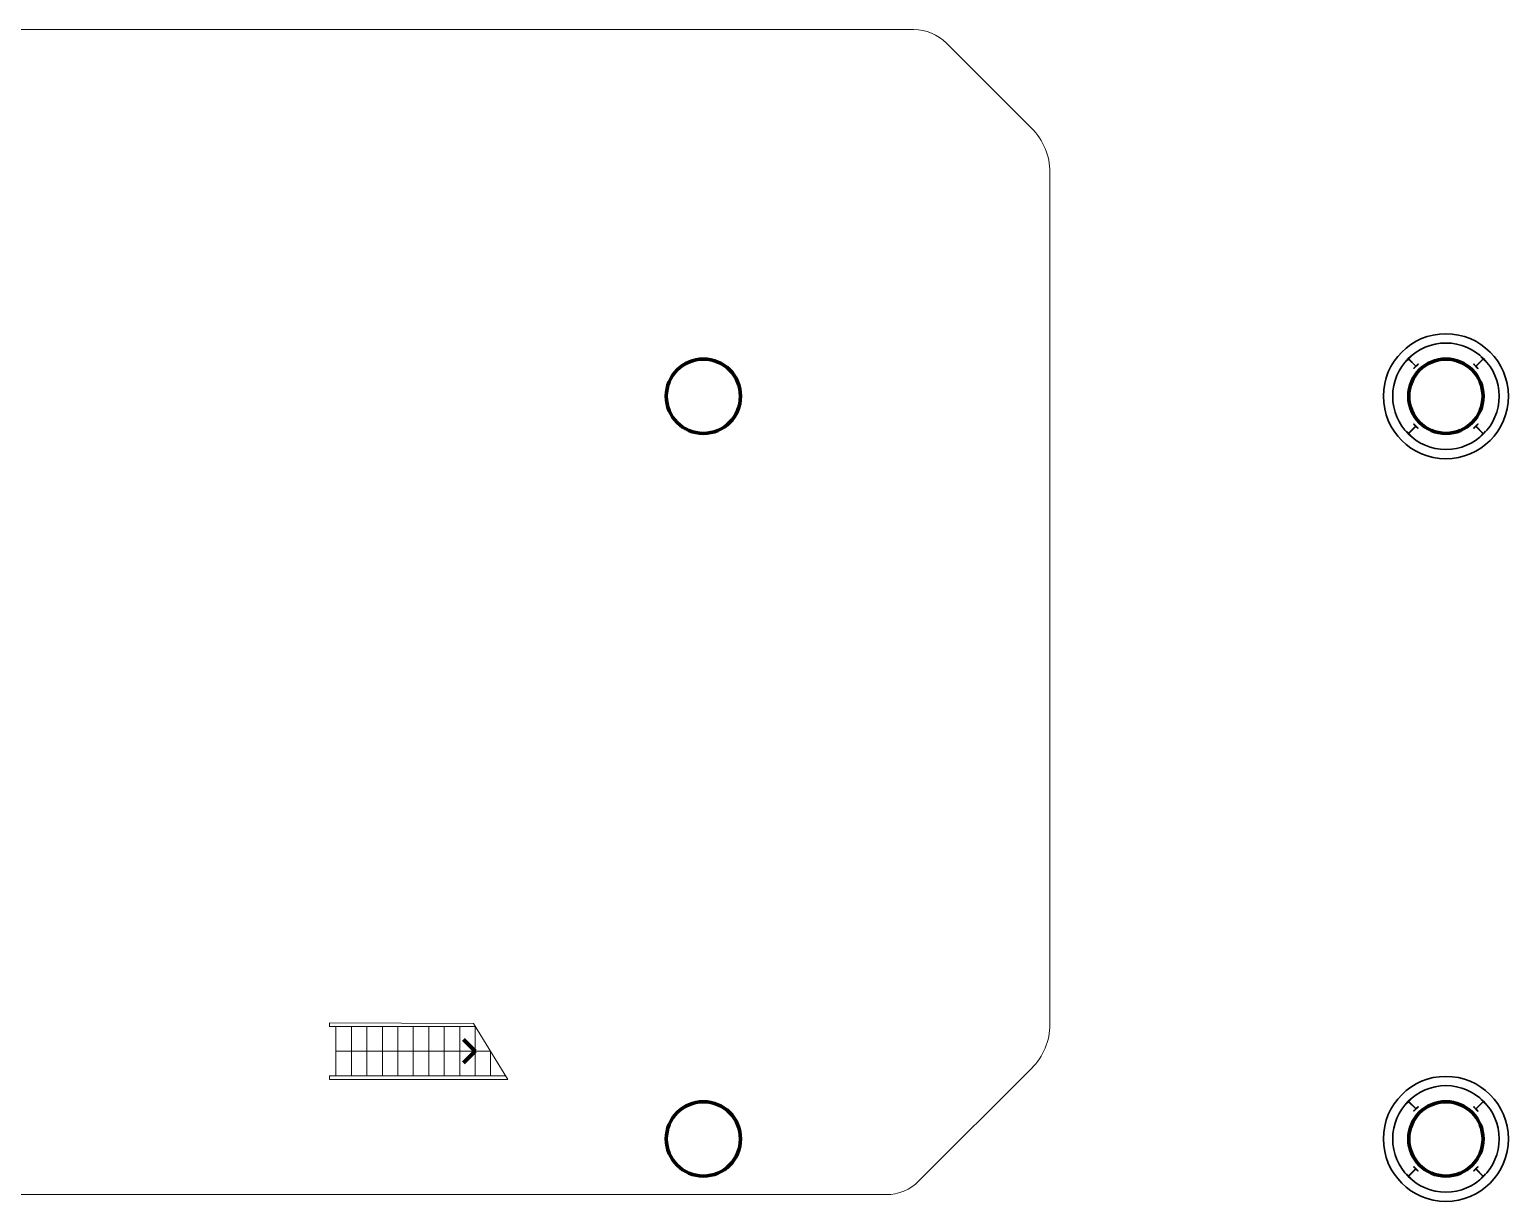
# Model space of a CAD drawing. Header units: metres. Extents: x 1807 to 3745, y 842 to 1968.
# Drawn here: x 3415.11 to 3439.01, y 1426.99 to 1445.92 of the extents above; entities that cross this region are included whole.
import ezdxf

# ---------------------------------------------------------------- set-up
doc = ezdxf.new("R2010")
doc.units = ezdxf.units.M
doc.header["$MEASUREMENT"] = 0
doc.layers.add('Level 1', color=7, linetype='Continuous', lineweight=0)

msp = doc.modelspace()

# ---------------------------------------------------------------- linework, layer by layer
at = {"layer": 'Level 1', "color": 7, "linetype": 'Continuous', "lineweight": 0}
for p, q in [((3429.4, 1445.925), (3395.95, 1445.925)), ((3431.307, 1444.328), (3429.93, 1445.705)), ((3431.6, 1429.849), (3431.6, 1443.621)), ((3420.062, 1429.417), (3422.562, 1429.417)), ((3429.484, 1427.32), (3431.307, 1429.142)), ((3389, 1427.1), (3428.954, 1427.1))]:
    msp.add_line(p, q, dxfattribs=at)
at = {"layer": 'Level 1', "color": 7, "linetype": 'Continuous', "lineweight": 13}
for p, q in [((3437.43, 1440.643), (3437.358, 1440.571)), ((3437.358, 1440.571), (3437.364, 1440.566)), ((3437.364, 1440.566), (3437.393, 1440.595)), ((3437.403, 1440.595), (3437.507, 1440.491)), ((3437.407, 1440.609), (3437.435, 1440.638)), ((3437.51, 1440.494), (3437.407, 1440.598)), ((3437.435, 1440.638), (3437.43, 1440.643)), ((3437.507, 1440.48), (3437.478, 1440.451)), ((3437.484, 1440.446), (3437.556, 1440.517)), ((3437.55, 1440.523), (3437.521, 1440.494)), ((3437.556, 1440.517), (3437.55, 1440.523)), ((3438.451, 1440.522), (3438.446, 1440.516)), ((3438.446, 1440.516), (3438.517, 1440.444)), ((3438.48, 1440.493), (3438.451, 1440.522)), ((3438.595, 1440.597), (3438.491, 1440.493)), ((3438.494, 1440.49), (3438.598, 1440.593)), ((3438.523, 1440.45), (3438.494, 1440.479)), ((3438.571, 1440.642), (3438.566, 1440.636)), ((3438.566, 1440.636), (3438.595, 1440.607)), ((3438.643, 1440.57), (3438.571, 1440.642)), ((3438.609, 1440.593), (3438.637, 1440.565)), ((3438.637, 1440.565), (3438.643, 1440.57)), ((3437.478, 1440.451), (3437.484, 1440.446)), ((3438.517, 1440.444), (3438.523, 1440.45)), ((3437.483, 1439.556), (3437.477, 1439.55)), ((3437.477, 1439.55), (3437.506, 1439.521)), ((3437.554, 1439.484), (3437.483, 1439.556)), ((3438.516, 1439.554), (3438.444, 1439.483)), ((3438.493, 1439.52), (3438.522, 1439.549)), ((3438.522, 1439.549), (3438.516, 1439.554)), ((3437.363, 1439.435), (3437.357, 1439.43)), ((3437.357, 1439.43), (3437.429, 1439.358)), ((3437.391, 1439.407), (3437.363, 1439.435)), ((3437.506, 1439.51), (3437.402, 1439.407)), ((3437.405, 1439.403), (3437.509, 1439.507)), ((3437.434, 1439.364), (3437.405, 1439.393)), ((3437.429, 1439.358), (3437.434, 1439.364)), ((3437.52, 1439.507), (3437.549, 1439.478)), ((3437.549, 1439.478), (3437.554, 1439.484)), ((3438.444, 1439.483), (3438.45, 1439.477)), ((3438.45, 1439.477), (3438.479, 1439.506)), ((3438.49, 1439.506), (3438.593, 1439.402)), ((3438.597, 1439.405), (3438.493, 1439.509)), ((3438.593, 1439.391), (3438.565, 1439.362)), ((3438.565, 1439.362), (3438.57, 1439.357)), ((3438.57, 1439.357), (3438.642, 1439.429)), ((3438.636, 1439.434), (3438.607, 1439.405)), ((3438.642, 1439.429), (3438.636, 1439.434)), ((3422.282, 1429.867), (3419.959, 1429.877)), ((3419.959, 1429.877), (3419.959, 1429.817)), ((3419.959, 1429.817), (3422.312, 1429.817)), ((3420.062, 1429.017), (3420.062, 1429.817)), ((3420.312, 1429.017), (3420.312, 1429.817)), ((3420.562, 1429.017), (3420.562, 1429.817)), ((3420.812, 1429.017), (3420.812, 1429.817)), ((3421.062, 1429.017), (3421.062, 1429.817)), ((3421.312, 1429.017), (3421.312, 1429.817)), ((3421.562, 1429.017), (3421.562, 1429.817)), ((3421.812, 1429.017), (3421.812, 1429.817)), ((3422.062, 1429.017), (3422.062, 1429.817)), ((3422.841, 1428.957), (3422.282, 1429.867)), ((3422.312, 1429.817), (3422.312, 1429.017)), ((3422.562, 1429.017), (3422.562, 1429.417)), ((3422.812, 1429.017), (3419.959, 1429.017)), ((3419.959, 1429.017), (3419.959, 1428.957)), ((3419.959, 1428.957), (3422.841, 1428.957)), ((3437.43, 1428.643), (3437.358, 1428.571)), ((3437.358, 1428.571), (3437.364, 1428.566)), ((3437.364, 1428.566), (3437.393, 1428.595)), ((3437.403, 1428.595), (3437.507, 1428.491)), ((3437.407, 1428.609), (3437.435, 1428.638)), ((3437.51, 1428.494), (3437.407, 1428.598)), ((3437.435, 1428.638), (3437.43, 1428.643)), ((3438.595, 1428.597), (3438.491, 1428.493)), ((3438.494, 1428.49), (3438.598, 1428.593)), ((3438.571, 1428.642), (3438.566, 1428.636)), ((3438.566, 1428.636), (3438.595, 1428.607)), ((3438.643, 1428.57), (3438.571, 1428.642)), ((3438.609, 1428.593), (3438.637, 1428.565)), ((3438.637, 1428.565), (3438.643, 1428.57)), ((3437.507, 1428.48), (3437.478, 1428.451)), ((3437.478, 1428.451), (3437.484, 1428.446)), ((3437.484, 1428.446), (3437.556, 1428.517)), ((3437.55, 1428.523), (3437.521, 1428.494)), ((3437.556, 1428.517), (3437.55, 1428.523)), ((3438.451, 1428.522), (3438.446, 1428.516)), ((3438.446, 1428.516), (3438.517, 1428.444)), ((3438.48, 1428.493), (3438.451, 1428.522)), ((3438.523, 1428.45), (3438.494, 1428.479)), ((3438.517, 1428.444), (3438.523, 1428.45)), ((3437.363, 1427.435), (3437.357, 1427.43)), ((3437.357, 1427.43), (3437.429, 1427.358)), ((3437.391, 1427.407), (3437.363, 1427.435)), ((3437.506, 1427.51), (3437.402, 1427.407)), ((3437.405, 1427.403), (3437.509, 1427.507)), ((3437.434, 1427.364), (3437.405, 1427.393)), ((3437.429, 1427.358), (3437.434, 1427.364)), ((3437.483, 1427.556), (3437.477, 1427.55)), ((3437.477, 1427.55), (3437.506, 1427.521)), ((3437.554, 1427.484), (3437.483, 1427.556)), ((3437.52, 1427.507), (3437.549, 1427.478)), ((3437.549, 1427.478), (3437.554, 1427.484)), ((3438.516, 1427.554), (3438.444, 1427.483)), ((3438.444, 1427.483), (3438.45, 1427.477)), ((3438.45, 1427.477), (3438.479, 1427.506)), ((3438.49, 1427.506), (3438.593, 1427.402)), ((3438.493, 1427.52), (3438.522, 1427.549)), ((3438.597, 1427.405), (3438.493, 1427.509)), ((3438.522, 1427.549), (3438.516, 1427.554)), ((3438.593, 1427.391), (3438.565, 1427.362)), ((3438.565, 1427.362), (3438.57, 1427.357)), ((3438.57, 1427.357), (3438.642, 1427.429)), ((3438.636, 1427.434), (3438.607, 1427.405)), ((3438.642, 1427.429), (3438.636, 1427.434))]:
    msp.add_line(p, q, dxfattribs=at)
at = {"layer": 'Level 1', "color": 7, "linetype": 'Continuous', "lineweight": 70}
for p, q in [((3422.122, 1429.606), (3422.312, 1429.417)), ((3422.312, 1429.417), (3422.122, 1429.228))]:
    msp.add_line(p, q, dxfattribs=at)
at = {"layer": 'Level 1', "color": 7, "linetype": 'Continuous', "lineweight": 30}
for centre, radius in [((3438, 1440), 1.01), ((3438, 1440), 0.86), ((3438, 1428), 1.01), ((3438, 1428), 0.86)]:
    msp.add_circle(centre, radius, dxfattribs=at)
at = {"layer": 'Level 1', "color": 7, "linetype": 'Continuous', "lineweight": 70}
for centre in [(3426, 1440), (3438, 1440), (3426, 1428), (3438, 1428)]:
    msp.add_circle(centre, 0.6, dxfattribs=at)
at = {"layer": 'Level 1', "color": 7, "linetype": 'Continuous', "lineweight": 0}
for centre, radius, start, end in [((3429.4, 1445.175), 0.75, 45.0086, 90), ((3430.6, 1443.621), 1, 0, 45.0087), ((3430.6, 1429.849), 1, 314.9913, 0), ((3428.954, 1427.85), 0.75, 270, 314.9914)]:
    msp.add_arc(centre, radius, start, end, dxfattribs=at)
at = {"layer": 'Level 1', "color": 7, "linetype": 'Continuous', "lineweight": 13}
for centre, start, end in [((3437.398, 1440.589), 45, 135), ((3437.412, 1440.603), 135, 225), ((3437.502, 1440.485), 315, 45), ((3437.516, 1440.499), 225, 315), ((3438.485, 1440.498), 225, 315), ((3438.499, 1440.484), 135, 225), ((3438.589, 1440.602), 315, 45), ((3438.603, 1440.588), 45, 135), ((3437.501, 1439.516), 315, 45), ((3437.397, 1439.412), 225, 315), ((3437.411, 1439.398), 135, 225), ((3437.515, 1439.502), 45, 135), ((3438.484, 1439.501), 45, 135), ((3438.498, 1439.515), 135, 225), ((3438.588, 1439.397), 315, 45), ((3438.602, 1439.411), 225, 315), ((3437.398, 1428.589), 45, 135), ((3437.412, 1428.603), 135, 225), ((3438.589, 1428.602), 315, 45), ((3438.603, 1428.588), 45, 135), ((3437.502, 1428.485), 315, 45), ((3437.516, 1428.499), 225, 315), ((3438.485, 1428.498), 225, 315), ((3438.499, 1428.484), 135, 225), ((3437.397, 1427.412), 225, 315), ((3437.411, 1427.398), 135, 225), ((3437.501, 1427.516), 315, 45), ((3437.515, 1427.502), 45, 135), ((3438.484, 1427.501), 45, 135), ((3438.498, 1427.515), 135, 225), ((3438.588, 1427.397), 315, 45), ((3438.602, 1427.411), 225, 315)]:
    msp.add_arc(centre, 0.0076, start, end, dxfattribs=at)

doc.saveas('drawing.dxf')
